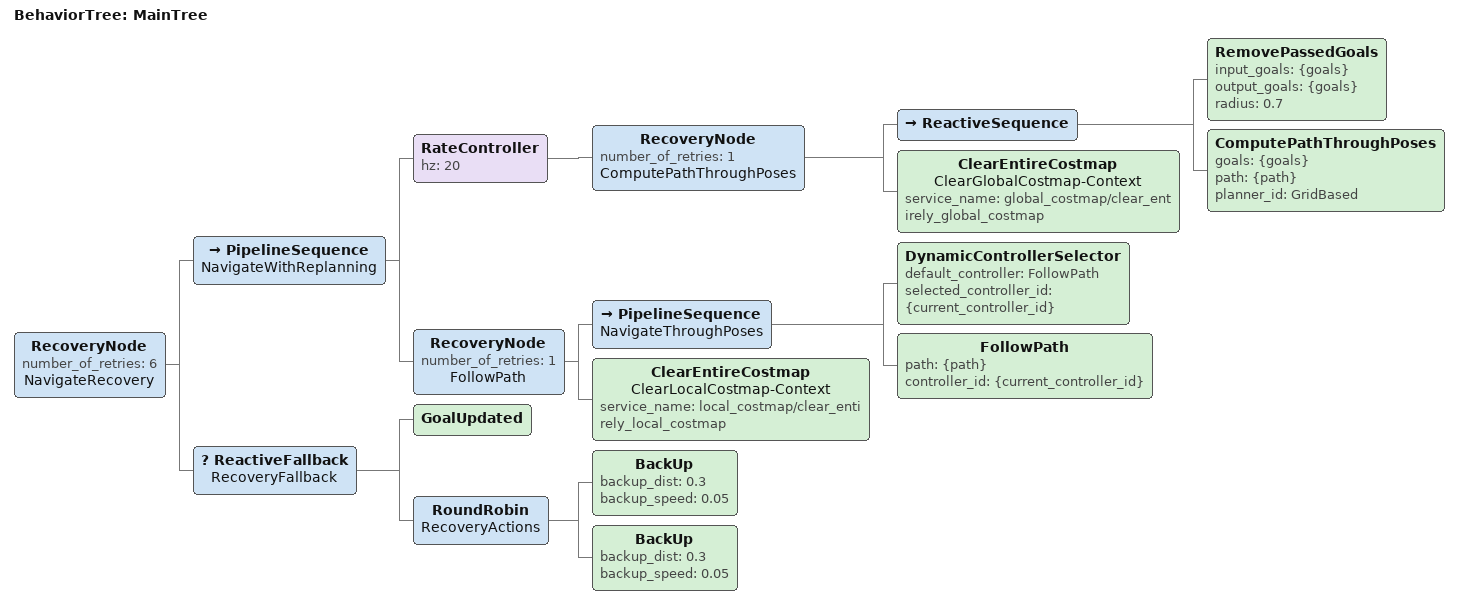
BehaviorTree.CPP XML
<root main_tree_to_execute="MainTree">
  <BehaviorTree ID="MainTree">
    <RecoveryNode number_of_retries="6" name="NavigateRecovery">
      <PipelineSequence name="NavigateWithReplanning">
        <RateController hz="20">
          <RecoveryNode number_of_retries="1" name="ComputePathThroughPoses">
            <ReactiveSequence>
              <RemovePassedGoals input_goals="{goals}" output_goals="{goals}" radius="0.7"/>
              <ComputePathThroughPoses goals="{goals}" path="{path}" planner_id="GridBased"/>
            </ReactiveSequence>
            <ClearEntireCostmap name="ClearGlobalCostmap-Context" service_name="global_costmap/clear_entirely_global_costmap"/>
          </RecoveryNode>
        </RateController>
        <RecoveryNode number_of_retries="1" name="FollowPath">
        <PipelineSequence name="NavigateThroughPoses">
            <DynamicControllerSelector default_controller="FollowPath" selected_controller_id="{current_controller_id}"/>
            <FollowPath path="{path}" controller_id="{current_controller_id}"/>
        </PipelineSequence>
          <ClearEntireCostmap name="ClearLocalCostmap-Context" service_name="local_costmap/clear_entirely_local_costmap"/>
        </RecoveryNode>
      </PipelineSequence>
      <ReactiveFallback name="RecoveryFallback">
        <GoalUpdated/>
        <RoundRobin name="RecoveryActions">
          <BackUp backup_dist="0.3" backup_speed="0.05"/>
          <BackUp backup_dist="0.3" backup_speed="0.05"/>
        </RoundRobin>
      </ReactiveFallback>
    </RecoveryNode>
  </BehaviorTree>
</root>
